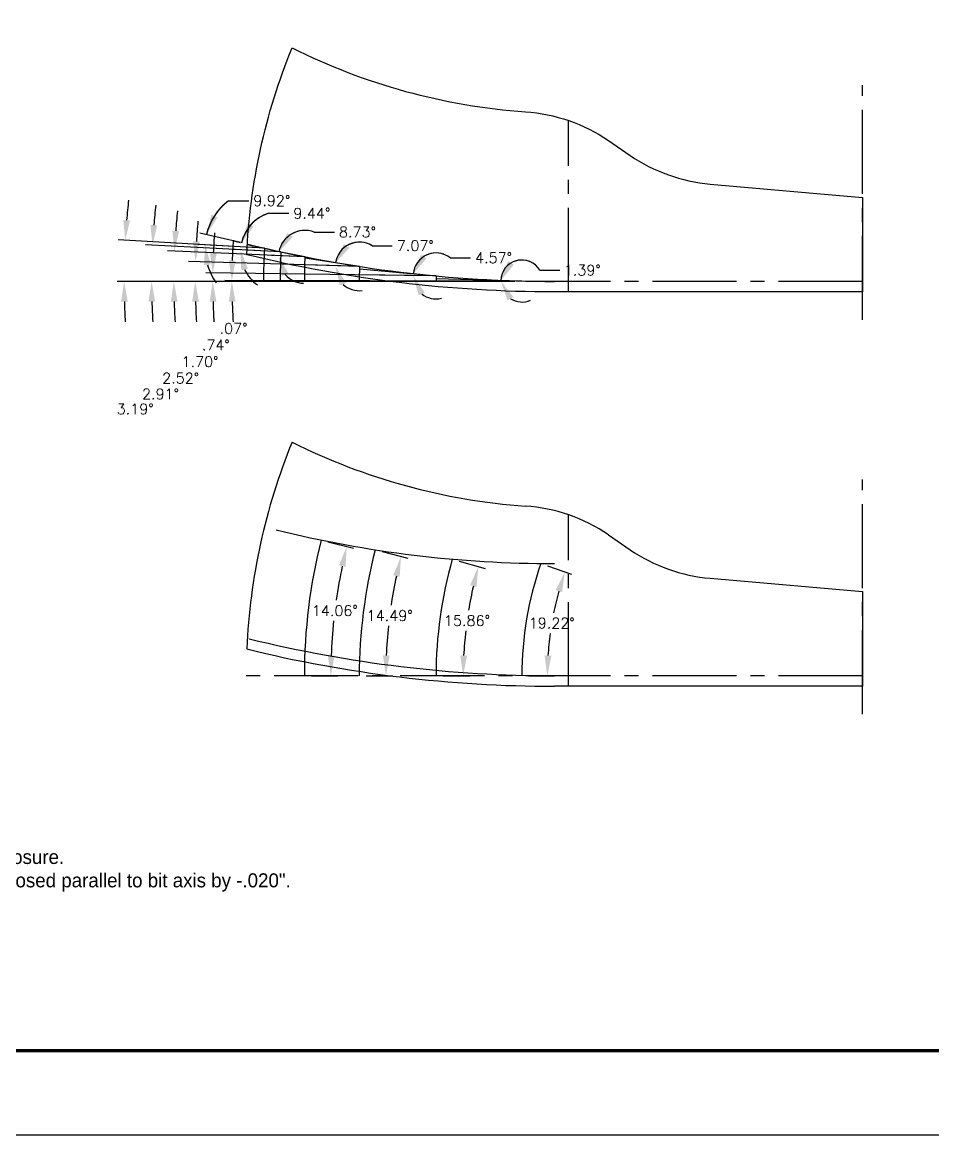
# Model space of a CAD drawing. Extents: x 0 to 80.8, y 22 to 44.
# Drawn here: x 17.45 to 25.58, y 22 to 31.92 of the extents above; entities that cross this region are included whole.
import ezdxf
from ezdxf.enums import TextEntityAlignment as Align

# ---------------------------------------------------------------- set-up
doc = ezdxf.new("R2010")
doc.units = 0
doc.header["$MEASUREMENT"] = 0
doc.linetypes.add('CENTER2', pattern=[1.125, 0.75, -0.125, 0.125, -0.125])
doc.layers.get('0').update_dxf_attribs({"linetype": 'CONTINUOUS'})
for name, color, linetype in [('CLine', 5, 'CENTER2'), ('Dims', 4, 'CONTINUOUS'), ('TEXT', 3, 'CONTINUOUS'), ('Title Block', 7, 'CONTINUOUS')]:
    doc.layers.add(name, color=color, linetype=linetype)
doc.styles.add('RomanD', font='romand.shx', dxfattribs={"width": 0.9})
doc.styles.add('RomanS', font='romans')
doc.dimstyles.new('Copy of Standard', dxfattribs={"dimtxt": 0.094, "dimasz": 0.18, "dimexe": 0.0625, "dimexo": 0.0625, "dimgap": 0.045, "dimtad": 0, "dimtih": 1, "dimtoh": 1, "dimdec": 4, "dimzin": 4, "dimdsep": 46, "dimtxsty": 'RomanS', "dimcen": 0.09, "dimazin": 1, "dimtfac": 1, "dimtdec": 4, "dimtofl": 0, "dimtmove": 0, "dimatfit": 1, "dimfxl": 1, "dimtolj": 1, "dimtzin": 0, "dimarcsym": 0})

# ---------------------------------------------------------------- blocks, each defined once
blk = doc.blocks.new('COT_Dblock')
at = {"layer": 'Title Block', "color": 8}
blk.add_lwpolyline([(0, 0), (34, 0), (34, 22), (0, 22)], close=True, dxfattribs=at)
at = {"layer": 'Title Block', "const_width": 0.03}
blk.add_lwpolyline([(33.13, 21.25), (0.87, 21.25), (0.87, 0.75), (33.13, 0.75)], close=True, dxfattribs=at)
at = {"layer": 'Title Block', "color": 1, "style": 'RomanS', "flags": 8}
for tag, p in [('FNAME', (0.62, 3.75)), ('REVDATE', (0.62, 2.25)), ('USER', (0.62, 0.75))]:
    blk.add_attdef(tag, text='', height=0.047, rotation=90, dxfattribs=at).set_placement(p, align=Align.BOTTOM_LEFT)
at = {"layer": 'Title Block', "color": 3, "style": 'RomanS', "flags": 8}
blk.add_attdef('DRAWN', text='', height=0.11, dxfattribs=at).set_placement((28.7003, 1.9844), align=Align.MIDDLE_CENTER)
for tag, p in [('DDATE', (28.3559, 1.6718)), ('CHECK', (28.3559, 1.406)), ('MATRL', (28.3559, 1.1487)), ('PDATE', (28.3559, 0.8829)), ('SCALE', (29.8959, 0.8555)), ('SHEET', (32.0053, 0.8555))]:
    blk.add_attdef(tag, text='', height=0.094, dxfattribs=at).set_placement(p, align=Align.MIDDLE_LEFT)
at = {"layer": 'Title Block', "color": 3, "style": 'RomanD', "width": 0.9, "flags": 8}
for tag, height, p in [('TITL1', 0.125, (31.337, 1.6835)), ('TITL2', 0.094, (31.337, 1.5143)), ('TITL3', 0.094, (31.337, 1.3739))]:
    blk.add_attdef(tag, text='', height=height, dxfattribs=at).set_placement(p, align=Align.MIDDLE_CENTER)
at = {"layer": 'Title Block', "color": 3, "style": 'RomanS', "flags": 8}
for tag, p in [('FSCM#', (30.3372, 1.1213)), ('DWG#', (31.8095, 1.1213)), ('REV#', (32.9697, 1.1213))]:
    blk.add_attdef(tag, text='', height=0.094, dxfattribs=at).set_placement(p, align=Align.TOP_CENTER)
blk = doc.blocks.new('*D16')
at = {"layer": 'Dims', "color": 0, "lineweight": -2, "transparency": 16777216}
blk.add_line((22.0712, 29.7109), (22.2512, 29.7109), dxfattribs=at)
for start, end in [(31.11066, 178.54066), (63.81489, 121.17778), (237.29317, 294.65605)]:
    blk.add_arc((21.9106, 29.614), 0.1875, start, end, dxfattribs=at)
at = {"layer": 'Dims', "color": 0, "transparency": 16777216}
for points in [[(21.8395, 29.7593), (21.7876, 29.7895), (21.7232, 29.6187)], [(21.783, 29.4418), (21.8357, 29.4705), (21.7231, 29.6142)]]:
    blk.add_solid(points, dxfattribs=at)
at = {"layer": 'Dims', "color": 0, "transparency": 16777216, "insert": (22.4506, 29.7109), "char_height": 0.094, "attachment_point": 5, "style": 'RomanS'}
blk.add_mtext('\\A1;1.39°', dxfattribs=at)
blk = doc.blocks.new('*D17')
at = {"layer": 'Dims', "color": 0, "lineweight": -2, "transparency": 16777216}
blk.add_line((21.2725, 29.8202), (21.4525, 29.8202), dxfattribs=at)
for start, end in [(51.77173, 174.69091), (70.46926, 122.58009), (231.37412, 283.48495)]:
    blk.add_arc((21.1457, 29.6592), 0.2049, start, end, dxfattribs=at)
at = {"layer": 'Dims', "color": 0, "transparency": 16777216}
for points in [[(21.061, 29.8162), (21.0098, 29.8475), (20.9417, 29.6782)], [(20.9907, 29.4863), (21.0449, 29.512), (20.9408, 29.6618)]]:
    blk.add_solid(points, dxfattribs=at)
at = {"layer": 'Dims', "color": 0, "transparency": 16777216, "insert": (21.6587, 29.8202), "char_height": 0.094, "attachment_point": 5, "style": 'RomanS'}
blk.add_mtext('\\A1;4.57°', dxfattribs=at)
blk = doc.blocks.new('*D18')
at = {"layer": 'Dims', "color": 0, "lineweight": -2, "transparency": 16777216}
blk.add_line((20.5742, 29.9288), (20.7542, 29.9288), dxfattribs=at)
for start, end in [(58.77035, 171.22968), (72.99213, 122.1109), (227.41708, 276.53585)]:
    blk.add_arc((20.462, 29.7436), 0.2165, start, end, dxfattribs=at)
at = {"layer": 'Dims', "color": 0, "transparency": 16777216}
for points in [[(20.3719, 29.9106), (20.3218, 29.9435), (20.248, 29.7767)], [(20.2878, 29.5726), (20.3431, 29.5959), (20.2455, 29.7501)]]:
    blk.add_solid(points, dxfattribs=at)
at = {"layer": 'Dims', "color": 0, "transparency": 16777216, "insert": (20.9604, 29.9288), "char_height": 0.094, "attachment_point": 5, "style": 'RomanS'}
blk.add_mtext('\\A1;7.07°', dxfattribs=at)
blk = doc.blocks.new('*D19')
at = {"layer": 'Dims', "color": 0, "lineweight": -2, "transparency": 16777216}
for p, q in [((20.0579, 30.0507), (20.2379, 30.0507)), ((19.6996, 29.8844), (19.6819, 29.8879)), ((19.6969, 29.8419), (19.6765, 29.8428))]:
    blk.add_line(p, q, dxfattribs=at)
for start, end in [(69.40429, 168.7445), (79.12095, 123.93273), (222.28752, 267.0993)]:
    blk.add_arc((19.9748, 29.8297), 0.2361, start, end, dxfattribs=at)
at = {"layer": 'Dims', "color": 0, "transparency": 16777216}
for points in [[(19.868, 30.0089), (19.818, 30.0422), (19.7432, 29.8757)], [(19.7719, 29.6606), (19.8283, 29.681), (19.7389, 29.8401)]]:
    blk.add_solid(points, dxfattribs=at)
at = {"layer": 'Dims', "color": 0, "transparency": 16777216, "insert": (20.444, 30.0507), "char_height": 0.094, "attachment_point": 5, "style": 'RomanS'}
blk.add_mtext('\\A1;8.73°', dxfattribs=at)
blk = doc.blocks.new('*D20')
at = {"layer": 'Dims', "color": 0, "lineweight": -2, "transparency": 16777216}
for p, q in [((19.6502, 30.2181), (19.8302, 30.2181)), ((19.4, 29.9534), (19.3471, 29.965)), ((19.3958, 29.8929), (19.3379, 29.8959))]:
    blk.add_line(p, q, dxfattribs=at)
for start, end in [(107.86712, 167.64747), (109.93397, 138.79072), (205.94423, 234.80098)]:
    blk.add_arc((19.761, 29.8743), 0.3612, start, end, dxfattribs=at)
at = {"layer": 'Dims', "color": 0, "transparency": 16777216}
for points in [[(19.5161, 30.0988), (19.4625, 30.1258), (19.4082, 29.9516)], [(19.4068, 29.7103), (19.4656, 29.7223), (19.4003, 29.8927)]]:
    blk.add_solid(points, dxfattribs=at)
at = {"layer": 'Dims', "color": 0, "transparency": 16777216, "insert": (20.0364, 30.2181), "char_height": 0.094, "attachment_point": 5, "style": 'RomanS'}
blk.add_mtext('\\A1;9.44°', dxfattribs=at)
blk = doc.blocks.new('*D21')
at = {"layer": 'Dims', "color": 0, "lineweight": -2, "transparency": 16777216}
for p, q in [((19.6986, 29.8775), (18.5525, 29.9358)), ((19.6918, 29.6103), (18.5443, 29.6103))]:
    blk.add_line(p, q, dxfattribs=at)
for start, end in [(173.83622, 175.46185), (181.62563, 183.25126)]:
    blk.add_arc((24.9511, 29.6103), 6.3444, start, end, dxfattribs=at)
at = {"layer": 'Dims', "color": 0, "transparency": 16777216}
for points in [[(18.6566, 30.1103), (18.5967, 30.1142), (18.615, 29.9326)], [(18.5793, 29.4299), (18.6393, 29.4307), (18.6068, 29.6103)]]:
    blk.add_solid(points, dxfattribs=at)
at = {"layer": 'Dims', "color": 0, "transparency": 16777216, "insert": (18.6867, 28.6062), "char_height": 0.094, "attachment_point": 5, "style": 'RomanS'}
blk.add_mtext('\\A1;2.91°', dxfattribs=at)
blk = doc.blocks.new('*D22')
at = {"layer": 'Dims', "color": 0, "lineweight": -2, "transparency": 16777216}
for p, q in [((19.9124, 29.8324), (18.749, 29.8837)), ((19.9075, 29.6103), (18.743, 29.6103))]:
    blk.add_line(p, q, dxfattribs=at)
for start, end in [(174.11935, 175.79755), (181.6782, 183.35639)]:
    blk.add_arc((24.9511, 29.6103), 6.1456, start, end, dxfattribs=at)
at = {"layer": 'Dims', "color": 0, "transparency": 16777216}
for points in [[(18.852, 30.0589), (18.7921, 30.0624), (18.8114, 29.8809)], [(18.7781, 29.4299), (18.8381, 29.4307), (18.8055, 29.6103)]]:
    blk.add_solid(points, dxfattribs=at)
at = {"layer": 'Dims', "color": 0, "transparency": 16777216, "insert": (18.8664, 28.7471), "char_height": 0.094, "attachment_point": 5, "style": 'RomanS'}
blk.add_mtext('\\A1;2.52°', dxfattribs=at)
blk = doc.blocks.new('*D23')
at = {"layer": 'Dims', "color": 0, "lineweight": -2, "transparency": 16777216}
for p, q in [((20.3995, 29.7455), (18.9361, 29.789)), ((20.3975, 29.6103), (18.9334, 29.6103))]:
    blk.add_line(p, q, dxfattribs=at)
for start, end in [(174.83457, 176.56644), (181.73187, 183.46374)]:
    blk.add_arc((24.9511, 29.6103), 5.9552, start, end, dxfattribs=at)
at = {"layer": 'Dims', "color": 0, "transparency": 16777216}
for points in [[(19.0366, 29.9656), (18.9767, 29.9683), (18.9986, 29.7871)], [(18.9687, 29.4298), (19.0287, 29.4307), (18.9959, 29.6103)]]:
    blk.add_solid(points, dxfattribs=at)
at = {"layer": 'Dims', "color": 0, "transparency": 16777216, "insert": (19.039, 28.895), "char_height": 0.094, "attachment_point": 5, "style": 'RomanS'}
blk.add_mtext('\\A1;1.70°', dxfattribs=at)
blk = doc.blocks.new('*D24')
at = {"layer": 'Dims', "color": 0, "lineweight": -2, "transparency": 16777216}
for p, q in [((21.0832, 29.66), (19.0901, 29.6856)), ((21.0829, 29.6103), (19.0897, 29.6103))]:
    blk.add_line(p, q, dxfattribs=at)
for start, end in [(175.70623, 177.48476), (181.77853, 183.55706)]:
    blk.add_arc((24.9511, 29.6103), 5.799, start, end, dxfattribs=at)
at = {"layer": 'Dims', "color": 0, "transparency": 16777216}
for points in [[(19.1877, 29.8639), (19.1278, 29.8656), (19.1526, 29.6848)], [(19.125, 29.4298), (19.1849, 29.4308), (19.1522, 29.6103)]]:
    blk.add_solid(points, dxfattribs=at)
at = {"layer": 'Dims', "color": 0, "transparency": 16777216, "insert": (19.18, 29.0428), "char_height": 0.094, "attachment_point": 5, "style": 'RomanS'}
blk.add_mtext('\\A1;.74°', dxfattribs=at)
blk = doc.blocks.new('*D25')
at = {"layer": 'Dims', "color": 0, "lineweight": -2, "transparency": 16777216}
for p, q in [((21.8481, 29.614), (19.2604, 29.6172)), ((21.8481, 29.6103), (19.2604, 29.6103))]:
    blk.add_line(p, q, dxfattribs=at)
for start, end in [(176.26531, 178.0978), (181.83248, 183.66497)]:
    blk.add_arc((24.9511, 29.6103), 5.6282, start, end, dxfattribs=at)
at = {"layer": 'Dims', "color": 0, "transparency": 16777216}
for points in [[(19.356, 29.7966), (19.296, 29.7976), (19.3229, 29.6171)], [(19.2958, 29.4298), (19.3558, 29.4308), (19.3229, 29.6103)]]:
    blk.add_solid(points, dxfattribs=at)
at = {"layer": 'Dims', "color": 0, "transparency": 16777216, "insert": (19.3385, 29.1907), "char_height": 0.094, "attachment_point": 5, "style": 'RomanS'}
blk.add_mtext('\\A1;.07°', dxfattribs=at)
blk = doc.blocks.new('*D50')
at = {"layer": 'Dims', "color": 0, "lineweight": -2, "transparency": 16777216}
for p, q in [((22.139, 27.0738), (22.354, 26.9989)), ((21.9731, 26.0937), (22.2007, 26.0937))]:
    blk.add_line(p, q, dxfattribs=at)
for start, end in [(164.45133, 168.48584), (172.28779, 176.33298)]:
    blk.add_arc((24.9511, 26.0937), 2.8129, start, end, dxfattribs=at)
at = {"layer": 'Dims', "color": 0, "transparency": 16777216}
for points in [[(22.2125, 26.8567), (22.2698, 26.8387), (22.2949, 27.0195)], [(22.174, 26.2726), (22.114, 26.2746), (22.1382, 26.0937)]]:
    blk.add_solid(points, dxfattribs=at)
at = {"layer": 'Dims', "color": 0, "transparency": 16777216, "insert": (22.1777, 26.5632), "char_height": 0.094, "attachment_point": 5, "style": 'RomanS'}
blk.add_mtext('\\A1;19.22°', dxfattribs=at)
blk = doc.blocks.new('*D51')
at = {"layer": 'Dims', "color": 0, "lineweight": -2, "transparency": 16777216}
for p, q in [((21.3504, 27.1165), (21.5829, 27.0505)), ((21.2079, 26.0937), (21.4496, 26.0937))]:
    blk.add_line(p, q, dxfattribs=at)
for start, end in [(167.0358, 170.57472), (173.56164, 177.10599)]:
    blk.add_arc((24.9511, 26.0937), 3.564, start, end, dxfattribs=at)
at = {"layer": 'Dims', "color": 0, "transparency": 16777216}
for points in [[(21.4489, 26.9007), (21.507, 26.8858), (21.5227, 27.0676)], [(21.4216, 26.2729), (21.3617, 26.2744), (21.3871, 26.0937)]]:
    blk.add_solid(points, dxfattribs=at)
at = {"layer": 'Dims', "color": 0, "transparency": 16777216, "insert": (21.4212, 26.5853), "char_height": 0.094, "attachment_point": 5, "style": 'RomanS'}
blk.add_mtext('\\A1;15.86°', dxfattribs=at)
blk = doc.blocks.new('*D52')
at = {"layer": 'Dims', "color": 0, "lineweight": -2, "transparency": 16777216}
for p, q in [((20.6633, 27.2015), (20.8932, 27.1421)), ((20.5225, 26.0937), (20.76, 26.0937))]:
    blk.add_line(p, q, dxfattribs=at)
for start, end in [(167.93804, 171.50563), (174.00421, 177.57526)]:
    blk.add_arc((24.9511, 26.0937), 4.2537, start, end, dxfattribs=at)
at = {"layer": 'Dims', "color": 0, "transparency": 16777216}
for points in [[(20.7622, 26.9895), (20.8206, 26.9757), (20.8327, 27.1578)], [(20.7313, 26.273), (20.6713, 26.2743), (20.6975, 26.0937)]]:
    blk.add_solid(points, dxfattribs=at)
at = {"layer": 'Dims', "color": 0, "transparency": 16777216, "insert": (20.7314, 26.63), "char_height": 0.094, "attachment_point": 5, "style": 'RomanS'}
blk.add_mtext('\\A1;14.49°', dxfattribs=at)
blk = doc.blocks.new('*D53')
at = {"layer": 'Dims', "color": 0, "lineweight": -2, "transparency": 16777216}
for p, q in [((20.1799, 27.2889), (20.4091, 27.2315)), ((20.0325, 26.0937), (20.2688, 26.0937))]:
    blk.add_line(p, q, dxfattribs=at)
for start, end in [(168.11058, 171.84766), (174.08652, 177.8263)]:
    blk.add_arc((24.9511, 26.0937), 4.7448, start, end, dxfattribs=at)
at = {"layer": 'Dims', "color": 0, "transparency": 16777216}
for points in [[(20.2788, 27.078), (20.3373, 27.0645), (20.3485, 27.2466)], [(20.2397, 26.2731), (20.1797, 26.2742), (20.2063, 26.0937)]]:
    blk.add_solid(points, dxfattribs=at)
at = {"layer": 'Dims', "color": 0, "transparency": 16777216, "insert": (20.242, 26.6745), "char_height": 0.094, "attachment_point": 5, "style": 'RomanS'}
blk.add_mtext('\\A1;14.06°', dxfattribs=at)
blk = doc.blocks.new('*D120')
at = {"layer": 'Dims', "color": 0, "lineweight": -2, "transparency": 16777216}
for p, q in [((19.2932, 30.33), (19.4732, 30.33)), ((19.4003, 29.9573), (19.0365, 30.0421)), ((19.3972, 29.9197), (19.0219, 29.9406))]:
    blk.add_line(p, q, dxfattribs=at)
for start, end in [(127.19999, 166.88903), (127.79951, 147.34427), (196.35625, 215.90101)]:
    blk.add_arc((19.6138, 29.9076), 0.5302, start, end, dxfattribs=at)
at = {"layer": 'Dims', "color": 0, "transparency": 16777216}
for points in [[(19.195, 30.182), (19.1397, 30.2054), (19.0973, 30.0279)], [(19.0752, 29.7548), (19.1348, 29.7617), (19.0843, 29.9371)]]:
    blk.add_solid(points, dxfattribs=at)
at = {"layer": 'Dims', "color": 0, "transparency": 16777216, "insert": (19.6793, 30.33), "char_height": 0.094, "attachment_point": 5, "style": 'RomanS'}
blk.add_mtext('\\A1;9.92°', dxfattribs=at)
blk = doc.blocks.new('*D121')
at = {"layer": 'Dims', "color": 0, "lineweight": -2, "transparency": 16777216}
for p, q in [((19.5514, 29.9111), (18.3094, 29.9803)), ((19.543, 29.6103), (18.2991, 29.6103))]:
    blk.add_line(p, q, dxfattribs=at)
for start, end in [(173.68118, 175.24634), (181.56515, 183.1303)]:
    blk.add_arc((24.9511, 29.6103), 6.5895, start, end, dxfattribs=at)
at = {"layer": 'Dims', "color": 0, "transparency": 16777216}
for points in [[(18.4142, 30.1543), (18.3544, 30.1584), (18.3718, 29.9768)], [(18.3341, 29.4299), (18.3941, 29.4307), (18.3616, 29.6103)]]:
    blk.add_solid(points, dxfattribs=at)
at = {"layer": 'Dims', "color": 0, "transparency": 16777216, "insert": (18.4606, 28.4724), "char_height": 0.094, "attachment_point": 5, "style": 'RomanS'}
blk.add_mtext('\\A1;3.19°', dxfattribs=at)

msp = doc.modelspace()

# ---------------------------------------------------------------- linework, layer by layer
for p, q in [((22.68358, 27.34985), (22.8772, 27.21776)), ((23.59176, 26.96261), (24.95113, 26.84368)), ((24.95113, 26.84368), (24.95113, 25.99993)), ((24.95113, 25.99993), (22.20113, 25.99993))]:
    msp.add_line(p, q)
at = {"flags": 128}
msp.add_lwpolyline([(19.45631, 29.84889, -0.0864891), (19.86099, 31.69366, 0.0990745), (21.94282, 31.12364, -0.1330026), (22.68358, 30.86643), (22.8772, 30.73435, 0.1285485), (23.59176, 30.4792), (24.95113, 30.36027), (24.95113, 29.51652), (22.20113, 29.51652, -0.0603246)], format="xyb", close=True, dxfattribs=at)
at = {"color": 1}
for centre, radius in [((22.20113, 41.01652), 11.40625), ((22.20113, 37.49993), 10.40625), ((22.20113, 37.49993), 11.40625)]:
    msp.add_arc(centre, radius, 256.191348, 270, dxfattribs=at)
for centre, radius, start, end in [((24.95113, 26.09368), 5.5, 157.740788, 177.513414), ((22.32613, 33.09368), 5.5, 243.371302, 266.003646), ((21.83828, 26.1107), 1.5, 55.699539, 86.003646), ((23.7225, 28.45691), 1.5, 235.699539, 265), ((22.20113, 37.49993), 11.5, 256.191348, 270)]:
    msp.add_arc(centre, radius, start, end)
at = {"layer": 'CLine'}
for p, q in [((24.95113, 29.26652), (24.95113, 31.36176)), ((22.32613, 29.51652), (22.32613, 31.04574)), ((24.95113, 25.74993), (24.95113, 27.84517)), ((22.32613, 25.99993), (22.32613, 27.52916))]:
    msp.add_line(p, q, dxfattribs=at)
at = {"layer": 'CLine', "color": 1}
for p, q in [((24.95113, 29.61027), (19.43113, 29.61027)), ((24.95113, 26.09368), (19.43113, 26.09368))]:
    msp.add_line(p, q, dxfattribs=at)
at = {"layer": 'TEXT'}
for p, q in [((19.76104, 29.87433), (19.45823, 29.88973)), ((19.61376, 29.9076), (19.45964, 29.91619)), ((19.46102, 29.94003), (19.76104, 29.87433)), ((19.46121, 29.94313), (19.61376, 29.9076)), ((19.97481, 29.82965), (19.76093, 29.87222)), ((19.97481, 29.82965), (19.75937, 29.83915)), ((20.46197, 29.74364), (19.97434, 29.81887)), ((20.46197, 29.74364), (19.97217, 29.75819)), ((21.14573, 29.6592), (20.46036, 29.66802)), ((20.4614, 29.7228), (21.14573, 29.6592)), ((21.91064, 29.61397), (21.14541, 29.6149)), ((21.91064, 29.61397), (21.14548, 29.63346))]:
    msp.add_line(p, q, dxfattribs=at)
for centre, radius, start in [((24.95113, 29.61027), 5.34564, 176.811486), ((24.95113, 29.61027), 5.19681, 177.087476), ((24.95113, 29.61027), 4.98116, 177.475747), ((24.95113, 29.61027), 4.49114, 178.298308), ((24.95113, 29.61027), 3.80572, 179.263294), ((24.95113, 29.61027), 3.04049, 179.930284), ((24.95113, 26.09368), 4.98116, 165.936882), ((24.95113, 26.09368), 4.49114, 165.513304), ((24.95113, 26.09368), 3.80572, 164.141786), ((24.95113, 26.09368), 3.0405, 160.784309)]:
    msp.add_arc(centre, radius, start, 180, dxfattribs=at)

# ---------------------------------------------------------------- block references
at = {"layer": 'Title Block'}
msp.add_blockref('COT_Dblock', (0, 22), dxfattribs=at)

# ---------------------------------------------------------------- texts
at = {"layer": 'TEXT', "insert": (13.87055, 25.58167), "char_height": 0.125, "width": 8.4192095, "attachment_point": 1}
msp.add_mtext('11" 616-XR9 ASSY#2123 LDL 12/01/15\\P?? Total Elements; 43ea. 1613, ??ea. 1313,\\P9ea. 60 Series Nozzles\\P\\PREF. NOTES:  CUTTING STRUCTURE\\P3 Start "Opposed" Redundant with variable exposure.  \\PSecondary blade cutters are typically under exposed parallel to bit axis by -.020". \\P\\PAbove gage and first trimmer are feathered.', dxfattribs=at)

# ---------------------------------------------------------------- dimensions: what is measured, and where the dimension line sits
at = {"layer": 'Dims'}
for base, line1, line2, picture, middle in [((19.08692, 29.96759), ((19.46121, 29.94313), (19.61376, 29.9076)), ((19.61376, 29.9076), (19.45964, 29.91619)), '*D120', (19.67932, 30.32995)), ((19.40185, 29.91245), ((19.46102, 29.94003), (19.76104, 29.87433)), ((19.76104, 29.87433), (19.45823, 29.88973)), '*D20', (20.03636, 30.21811)), ((19.73975, 29.85202), ((19.97481, 29.82965), (19.76093, 29.87222)), ((19.97481, 29.82965), (19.75937, 29.83915)), '*D19', (20.44401, 30.05068)), ((20.24598, 29.75896), ((20.46197, 29.74364), (19.97434, 29.81887)), ((20.46197, 29.74364), (19.97217, 29.75819)), '*D18', (20.96038, 29.9288)), ((20.94099, 29.66729), ((20.4614, 29.7228), (21.14573, 29.6592)), ((21.14573, 29.6592), (20.46036, 29.66802)), '*D17', (21.65866, 29.82016)), ((21.72313, 29.61571), ((21.91064, 29.61397), (21.14548, 29.63346)), ((21.91064, 29.61397), (21.14541, 29.6149)), '*D16', (22.45062, 29.71086))]:
    dim = msp.add_angular_dim_2l(base=base, line1=line1, line2=line2, dimstyle='Copy of Standard', dxfattribs=at)
    dim.commit()
    dim.dimension.update_dxf_attribs({"geometry": picture, "text_midpoint": middle})
for base, p1, p2, picture, middle in [((18.36617, 29.85469), (19.61376, 29.9076), (19.60549, 29.61027), '*D121', (18.46061, 28.47243)), ((18.6104, 29.82523), (19.76104, 29.87433), (19.75432, 29.61027), '*D21', (18.68671, 28.60624)), ((18.80813, 29.79075), (19.97481, 29.82965), (19.96997, 29.61027), '*D22', (18.8664, 28.74708)), ((18.9971, 29.72818), (20.46197, 29.74364), (20.45999, 29.61027), '*D23', (19.03905, 28.89496)), ((19.15237, 29.65998), (21.14573, 29.6592), (21.14541, 29.61027), '*D24', (19.17999, 29.04284)), ((19.32288, 29.61484), (21.91064, 29.61397), (21.91064, 29.61027), '*D25', (19.33854, 29.19072))]:
    dim = msp.add_angular_dim_3p(base=base, center=(24.95113, 29.61027), p1=p1, p2=p2, dimstyle='Copy of Standard', dxfattribs=at)
    dim.commit()
    dim.dimension.update_dxf_attribs({"geometry": picture, "text_midpoint": middle, "dimtype": 165})
for base, p1, p2, picture, middle in [((20.26966, 26.86663), (20.11927, 27.30406), (19.96997, 26.09368), '*D53', (20.24197, 26.67453)), ((20.75776, 26.80729), (20.60278, 27.21717), (20.45999, 26.09368), '*D52', (20.73142, 26.63)), ((21.4476, 26.74759), (21.29025, 27.13363), (21.14541, 26.09368), '*D51', (21.42117, 26.58533)), ((22.20824, 26.71738), (22.08003, 27.09439), (21.91063, 26.09368), '*D50', (22.17768, 26.56317))]:
    dim = msp.add_angular_dim_3p(base=base, center=(24.95113, 26.09368), p1=p1, p2=p2, dimstyle='Copy of Standard', dxfattribs=at)
    dim.commit()
    dim.dimension.update_dxf_attribs({"geometry": picture, "text_midpoint": middle})

doc.saveas('drawing.dxf')
